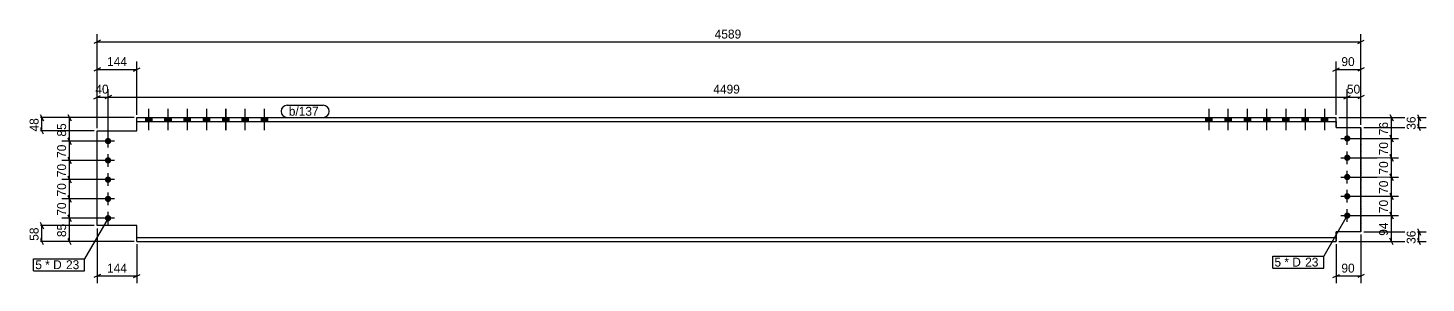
# Model space of a CAD drawing. Header units: millimetres. Extents: x 32 to 15134, y 32 to 958.
# Drawn here: x 10057 to 15134, y 32 to 958 of the extents above; entities that cross this region are included whole.
import ezdxf

# ---------------------------------------------------------------- set-up
doc = ezdxf.new("R2010")
doc.units = ezdxf.units.MM
doc.linetypes.add('DXK_LINE_DOT4', pattern=[0.9408, 0.4704, -0.4704])
doc.styles.add('Comic Sans MS', font='COMIC.TTF', dxfattribs={"height": 0.2})

msp = doc.modelspace()

# ---------------------------------------------------------------- hatches: boundary and pattern name
at = {"linetype": 'Continuous'}
for points in [[(10483.8, 618), (10506.8, 618), (10506.8, 632.6), (10483.8, 632.6)], [(10483.9, 618), (10506.9, 618), (10506.9, 632.6), (10483.9, 632.6)], [(10553.8, 618), (10576.8, 618), (10576.8, 632.6), (10553.8, 632.6)], [(10553.9, 618), (10576.9, 618), (10576.9, 632.6), (10553.9, 632.6)], [(10623.8, 618), (10646.8, 618), (10646.8, 632.6), (10623.8, 632.6)], [(10623.9, 618), (10646.9, 618), (10646.9, 632.6), (10623.9, 632.6)], [(10693.8, 618), (10716.8, 618), (10716.8, 632.6), (10693.8, 632.6)], [(10693.9, 618), (10716.9, 618), (10716.9, 632.6), (10693.9, 632.6)], [(10763.8, 618), (10786.8, 618), (10786.8, 632.6), (10763.8, 632.6)], [(10763.9, 618), (10786.9, 618), (10786.9, 632.6), (10763.9, 632.6)], [(10833.8, 618), (10856.8, 618), (10856.8, 632.6), (10833.8, 632.6)], [(10833.9, 618), (10856.9, 618), (10856.9, 632.6), (10833.9, 632.6)], [(10903.8, 618), (10926.8, 618), (10926.8, 632.6), (10903.8, 632.6)], [(10903.9, 618), (10926.9, 618), (10926.9, 632.6), (10903.9, 632.6)], [(14356.2, 632.6), (14333.2, 632.6), (14333.2, 618), (14356.2, 618)], [(14356.2, 632.6), (14333.2, 632.6), (14333.2, 618), (14356.2, 618)], [(14426.2, 632.6), (14403.2, 632.6), (14403.2, 618), (14426.2, 618)], [(14426.2, 632.6), (14403.2, 632.6), (14403.2, 618), (14426.2, 618)], [(14496.2, 632.6), (14473.2, 632.6), (14473.2, 618), (14496.2, 618)], [(14496.2, 632.6), (14473.2, 632.6), (14473.2, 618), (14496.2, 618)], [(14566.2, 632.6), (14543.2, 632.6), (14543.2, 618), (14566.2, 618)], [(14566.2, 632.6), (14543.2, 632.6), (14543.2, 618), (14566.2, 618)], [(14636.2, 632.6), (14613.2, 632.6), (14613.2, 618), (14636.2, 618)], [(14636.2, 632.6), (14613.2, 632.6), (14613.2, 618), (14636.2, 618)], [(14706.2, 632.6), (14683.2, 632.6), (14683.2, 618), (14706.2, 618)], [(14706.2, 632.6), (14683.2, 632.6), (14683.2, 618), (14706.2, 618)], [(14776.2, 632.6), (14753.2, 632.6), (14753.2, 618), (14776.2, 618)], [(14776.2, 632.6), (14753.2, 632.6), (14753.2, 618), (14776.2, 618)], [(10336.8, 547.6, -1), (10359.8, 547.6, -1)], [(14836.2, 557, -1), (14859.2, 557, -1)], [(10336.8, 477.6, -1), (10359.8, 477.6, -1)], [(14836.2, 487, -1), (14859.2, 487, -1)], [(10336.8, 407.6, -1), (10359.8, 407.6, -1)], [(14836.2, 417, -1), (14859.2, 417, -1)], [(14836.2, 347, -1), (14859.2, 347, -1)], [(10336.8, 337.6, -1), (10359.8, 337.6, -1)], [(10336.8, 267.6, -1), (10359.8, 267.6, -1)], [(14836.2, 277, -1), (14859.2, 277, -1)]]:
    msp.add_hatch(color=3, dxfattribs=at).paths.add_polyline_path(points)

# ---------------------------------------------------------------- linework, layer by layer
at = {"color": 8, "linetype": 'Continuous'}
for p, q in [((10320.3, 913.6), (10296.3, 901.6)), ((10308.3, 907.6), (14897.7, 907.6)), ((14885.7, 901.6), (14909.7, 913.6)), ((10320.3, 813.6), (10296.3, 801.6)), ((10440.6, 801.6), (10464.6, 813.6)), ((10452.6, 642.6), (10452.6, 836)), ((14795.4, 801.6), (14819.4, 813.6)), ((14807.4, 642.6), (14807.4, 836)), ((14909.7, 813.6), (14885.7, 801.6)), ((10308.3, 807.6), (10452.6, 807.6)), ((14807.4, 807.6), (14897.7, 807.6)), ((10296.3, 701.6), (10320.3, 713.6)), ((10308.3, 594.6), (10308.3, 736)), ((10360.3, 713.6), (10336.3, 701.6)), ((10348.3, 557.6), (10348.3, 736)), ((14835.7, 701.6), (14859.7, 713.6)), ((14847.7, 567), (14847.7, 736)), ((14909.7, 713.6), (14885.7, 701.6)), ((14897.7, 607), (14897.7, 736)), ((10308.3, 707.6), (10348.3, 707.6)), ((14847.7, 707.6), (14897.7, 707.6)), ((10102.3, 644.6), (10114.3, 620.6)), ((10108.3, 584.6), (10108.3, 632.6)), ((10442.6, 632.6), (10179.9, 632.6)), ((10202.3, 644.6), (10214.3, 620.6)), ((10208.3, 547.6), (10208.3, 632.6)), ((14817.4, 632.6), (15033.9, 632.6)), ((15002.3, 644.6), (15014.3, 620.6)), ((15008.3, 557), (15008.3, 632.6)), ((15102.3, 644.6), (15114.3, 620.6)), ((15108.3, 597), (15108.3, 632.6)), ((10114.3, 572.6), (10102.3, 596.6)), ((10214.3, 535.6), (10202.3, 559.6)), ((15014.3, 545), (15002.3, 569)), ((15114.3, 585), (15102.3, 609)), ((10338.3, 547.6), (10179.9, 547.6)), ((14857.7, 557), (15033.9, 557)), ((10338.3, 477.6), (10179.9, 477.6)), ((10214.3, 465.6), (10202.3, 489.6)), ((14857.7, 487), (15033.9, 487)), ((15014.3, 475), (15002.3, 499)), ((10338.3, 407.6), (10179.9, 407.6)), ((10214.3, 395.6), (10202.3, 419.6)), ((14857.7, 417), (15033.9, 417)), ((15014.3, 405), (15002.3, 429)), ((15014.3, 335), (15002.3, 359)), ((10338.3, 337.6), (10179.9, 337.6)), ((10214.3, 325.6), (10202.3, 349.6)), ((14857.7, 347), (15033.9, 347)), ((10338.3, 267.6), (10179.9, 267.6)), ((10214.3, 255.6), (10202.3, 279.6)), ((14857.7, 277), (15033.9, 277)), ((15014.3, 265), (15002.3, 289)), ((10102.3, 252.6), (10114.3, 228.6)), ((10108.3, 182.6), (10108.3, 240.6)), ((10308.3, 230.6), (10308.3, 32)), ((14897.7, 208.2), (14897.7, 32)), ((15102.3, 230.2), (15114.3, 206.2)), ((15108.3, 182.6), (15108.3, 218.2)), ((10114.3, 170.6), (10102.3, 194.6)), ((10442.6, 182.6), (10179.9, 182.6)), ((10214.3, 170.6), (10202.3, 194.6)), ((10452.6, 172.6), (10452.6, 32)), ((14807.4, 172.6), (14807.4, 32)), ((14817.4, 182.6), (15033.9, 182.6)), ((15014.3, 170.6), (15002.3, 194.6)), ((15114.3, 170.6), (15102.3, 194.6)), ((10320.3, 63.6), (10296.3, 51.6)), ((10308.3, 57.6), (10452.6, 57.6)), ((10440.6, 51.6), (10464.6, 63.6)), ((14795.4, 51.6), (14819.4, 63.6)), ((14807.4, 57.6), (14897.7, 57.6)), ((14909.7, 63.6), (14885.7, 51.6))]:
    msp.add_line(p, q, dxfattribs=at)
at = {"color": 3, "linetype": 'Continuous'}
for p, q in [((10495.3, 664.8), (10495.3, 586.6)), ((10495.4, 664.8), (10495.4, 586.6)), ((10565.3, 664.8), (10565.3, 586.6)), ((10565.4, 664.8), (10565.4, 586.6)), ((10635.3, 664.8), (10635.3, 586.6)), ((10635.4, 664.8), (10635.4, 586.6)), ((10705.3, 664.8), (10705.3, 586.6)), ((10705.4, 664.8), (10705.4, 586.6)), ((10775.3, 664.8), (10775.3, 586.6)), ((10775.4, 664.8), (10775.4, 586.6)), ((10845.3, 664.8), (10845.3, 586.6)), ((10845.4, 664.8), (10845.4, 586.6)), ((10915.3, 664.8), (10915.3, 586.6)), ((10915.4, 664.8), (10915.4, 586.6)), ((14344.7, 664.8), (14344.7, 586.6)), ((14344.7, 664.8), (14344.7, 586.6)), ((14414.7, 664.8), (14414.7, 586.6)), ((14414.7, 664.8), (14414.7, 586.6)), ((14484.7, 664.8), (14484.7, 586.6)), ((14484.7, 664.8), (14484.7, 586.6)), ((14554.7, 664.8), (14554.7, 586.6)), ((14554.7, 664.8), (14554.7, 586.6)), ((14624.7, 664.8), (14624.7, 586.6)), ((14624.7, 664.8), (14624.7, 586.6)), ((14694.7, 664.8), (14694.7, 586.6)), ((14694.7, 664.8), (14694.7, 586.6)), ((14764.7, 664.8), (14764.7, 586.6)), ((14764.7, 664.8), (14764.7, 586.6)), ((10483.8, 632.6), (10483.8, 618)), ((10483.9, 632.6), (10483.9, 618)), ((10506.8, 632.6), (10506.8, 618)), ((10506.9, 632.6), (10506.9, 618)), ((10553.8, 632.6), (10553.8, 618)), ((10553.9, 632.6), (10553.9, 618)), ((10576.8, 632.6), (10576.8, 618)), ((10576.9, 632.6), (10576.9, 618)), ((10623.8, 632.6), (10623.8, 618)), ((10623.9, 632.6), (10623.9, 618)), ((10646.8, 632.6), (10646.8, 618)), ((10646.9, 632.6), (10646.9, 618)), ((10693.8, 632.6), (10693.8, 618)), ((10693.9, 632.6), (10693.9, 618)), ((10716.8, 632.6), (10716.8, 618)), ((10716.9, 632.6), (10716.9, 618)), ((10763.8, 632.6), (10763.8, 618)), ((10763.9, 632.6), (10763.9, 618)), ((10786.8, 632.6), (10786.8, 618)), ((10786.9, 632.6), (10786.9, 618)), ((10833.8, 632.6), (10833.8, 618)), ((10833.9, 632.6), (10833.9, 618)), ((10856.8, 632.6), (10856.8, 618)), ((10856.9, 632.6), (10856.9, 618)), ((10903.8, 632.6), (10903.8, 618)), ((10903.9, 632.6), (10903.9, 618)), ((10926.8, 632.6), (10926.8, 618)), ((10926.9, 632.6), (10926.9, 618)), ((14333.2, 632.6), (14333.2, 618)), ((14333.2, 632.6), (14333.2, 618)), ((14356.2, 632.6), (14356.2, 618)), ((14356.2, 632.6), (14356.2, 618)), ((14403.2, 632.6), (14403.2, 618)), ((14403.2, 632.6), (14403.2, 618)), ((14426.2, 632.6), (14426.2, 618)), ((14426.2, 632.6), (14426.2, 618)), ((14473.2, 632.6), (14473.2, 618)), ((14473.2, 632.6), (14473.2, 618)), ((14496.2, 632.6), (14496.2, 618)), ((14496.2, 632.6), (14496.2, 618)), ((14543.2, 632.6), (14543.2, 618)), ((14543.2, 632.6), (14543.2, 618)), ((14566.2, 632.6), (14566.2, 618)), ((14566.2, 632.6), (14566.2, 618)), ((14613.2, 632.6), (14613.2, 618)), ((14613.2, 632.6), (14613.2, 618)), ((14636.2, 632.6), (14636.2, 618)), ((14636.2, 632.6), (14636.2, 618)), ((14683.2, 632.6), (14683.2, 618)), ((14683.2, 632.6), (14683.2, 618)), ((14706.2, 632.6), (14706.2, 618)), ((14706.2, 632.6), (14706.2, 618)), ((14753.2, 632.6), (14753.2, 618)), ((14753.2, 632.6), (14753.2, 618)), ((14776.2, 632.6), (14776.2, 618)), ((14776.2, 632.6), (14776.2, 618)), ((10348.3, 524.6), (10348.3, 570.6)), ((14847.7, 534), (14847.7, 580)), ((10371.3, 547.6), (10325.3, 547.6)), ((14824.7, 557), (14870.7, 557)), ((14847.7, 464), (14847.7, 510)), ((10371.3, 477.6), (10325.3, 477.6)), ((10348.3, 454.6), (10348.3, 500.6)), ((14824.7, 487), (14870.7, 487)), ((10371.3, 407.6), (10325.3, 407.6)), ((10348.3, 384.6), (10348.3, 430.6)), ((14824.7, 417), (14870.7, 417)), ((14847.7, 394), (14847.7, 440)), ((10348.3, 314.6), (10348.3, 360.6)), ((14847.7, 324), (14847.7, 370)), ((10371.3, 337.6), (10325.3, 337.6)), ((14824.7, 347), (14870.7, 347)), ((10371.3, 267.6), (10325.3, 267.6)), ((10348.3, 244.6), (10348.3, 290.6)), ((14824.7, 277), (14870.7, 277)), ((14847.7, 254), (14847.7, 300))]:
    msp.add_line(p, q, dxfattribs=at)
at = {"color": 7, "linetype": 'Continuous'}
for p, q in [((10452.6, 618), (10452.6, 632.6)), ((10452.6, 632.6), (14807.4, 632.6)), ((10452.6, 584.6), (10452.6, 618)), ((14807.4, 618), (10452.6, 618)), ((14807.4, 618), (14807.4, 632.6)), ((14807.4, 597), (14807.4, 618)), ((14807.4, 618), (14807.4, 618)), ((10308.3, 240.6), (10308.3, 584.6)), ((10308.3, 584.6), (10452.6, 584.6)), ((14807.4, 597), (14897.7, 597)), ((14897.7, 218.2), (14897.7, 597)), ((10452.6, 240.6), (10308.3, 240.6)), ((10452.6, 197.2), (10452.6, 240.6)), ((14807.4, 197.2), (14807.4, 218.2)), ((14897.7, 218.2), (14807.4, 218.2)), ((10452.6, 182.6), (10452.6, 197.2)), ((10452.6, 197.2), (14807.4, 197.2)), ((10452.6, 182.6), (14807.4, 182.6)), ((14807.4, 182.6), (14807.4, 197.2)), ((14807.4, 182.6), (14807.4, 182.6))]:
    msp.add_line(p, q, dxfattribs=at)
at = {"color": 7, "linetype": 'DXK_LINE_DOT4'}
for p, q in [((10452.6, 618), (10452.6, 632.6)), ((10452.6, 584.6), (10452.6, 618)), ((14807.4, 618), (14807.4, 632.6)), ((14807.4, 618), (14807.4, 597)), ((14807.4, 618), (14807.4, 618)), ((14807.4, 618), (14807.4, 618)), ((14807.4, 618), (14807.4, 618)), ((10308.3, 240.6), (10308.3, 584.6)), ((14897.7, 597), (14897.7, 218.2)), ((10452.6, 197.2), (10452.6, 240.6)), ((14807.4, 218.2), (14807.4, 197.2)), ((10452.6, 182.6), (10452.6, 197.2)), ((14807.4, 197.2), (14807.4, 197.2)), ((14807.4, 197.2), (14807.4, 182.6)), ((14807.4, 182.6), (14807.4, 182.6))]:
    msp.add_line(p, q, dxfattribs=at)

# ---------------------------------------------------------------- wipeouts: each hides what was drawn before it
at = {"color": 0}
for points in [[(10110.2, 82.4), (10110.2, 114.4), (10084.1, 114.4), (10084.1, 82.4)], [(14609.6, 91.8), (14609.6, 123.8), (14583.5, 123.8), (14583.5, 91.8)]]:
    msp.add_wipeout(points, dxfattribs=at)

# ---------------------------------------------------------------- next in the draw order: wipeouts: each hides what was drawn before it
for points in [[(12661.5, 913.6), (12661.5, 958.4), (12544.5, 958.4), (12544.5, 913.6)], [(10422.5, 813.6), (10422.5, 858.4), (10338.3, 858.4), (10338.3, 813.6)], [(10360.7, 713.6), (10360.7, 758.4), (10295.8, 758.4), (10295.8, 713.6)], [(14905.2, 713.6), (14905.2, 758.4), (14840.2, 758.4), (14840.2, 713.6)], [(11123.1, 639.6), (11123.1, 671.6), (11004.6, 671.6), (11004.6, 639.6)], [(10202.3, 622.6), (10157.5, 622.6), (10157.5, 557.6), (10202.3, 557.6)], [(15002.3, 627.3), (14957.5, 627.3), (14957.5, 562.3), (15002.3, 562.3)], [(10110.2, 82.4), (10110.2, 114.4), (10084.1, 114.4), (10084.1, 82.4)], [(10422.5, 63.6), (10422.5, 108.4), (10338.3, 108.4), (10338.3, 63.6)], [(14609.6, 91.8), (14609.6, 123.8), (14583.5, 123.8), (14583.5, 91.8)], [(14885, 63.6), (14885, 108.4), (14820.1, 108.4), (14820.1, 63.6)]]:
    msp.add_wipeout(points, dxfattribs=at)

# ---------------------------------------------------------------- next in the draw order: linework, layer by layer
at = {"color": 8, "linetype": 'Continuous'}
for p, q in [((10308.3, 594.6), (10308.3, 936)), ((10308.3, 594.6), (10308.3, 836)), ((14897.7, 607), (14897.7, 836)), ((10360.3, 713.6), (10336.3, 701.6)), ((10348.3, 557.6), (10348.3, 736)), ((14835.7, 701.6), (14859.7, 713.6)), ((14847.7, 567), (14847.7, 736)), ((10348.3, 707.6), (14847.7, 707.6)), ((10442.6, 632.6), (10079.9, 632.6)), ((14817.4, 632.6), (15133.9, 632.6)), ((10298.3, 584.6), (10079.9, 584.6)), ((10202.3, 559.6), (10214.3, 535.6)), ((14907.7, 597), (15133.9, 597)), ((15002.3, 569), (15014.3, 545)), ((10338.3, 547.6), (10179.9, 547.6)), ((10208.3, 477.6), (10208.3, 547.6)), ((14857.7, 557), (15033.9, 557)), ((15008.3, 487), (15008.3, 557))]:
    msp.add_line(p, q, dxfattribs=at)
at = {"color": 7, "linetype": 'Continuous'}
for p, q in [((10078.1, 76.4), (10078.1, 120.4)), ((14577.5, 85.8), (14577.5, 129.8))]:
    msp.add_line(p, q, dxfattribs=at)

# ---------------------------------------------------------------- next in the draw order: texts
at = {"color": 3, "style": 'Comic Sans MS'}
for s, p in [('4589', (12550.9, 920)), ('144', (10344.7, 820)), ('40', (10302.2, 720)), ('50', (14846.6, 720)), ('144', (10344.7, 70)), ('90', (14826.5, 70))]:
    msp.add_text(s, height=32.38, dxfattribs=at).set_placement(p)
for s, p in [('85', (10195.9, 564)), ('76', (14995.9, 568.7))]:
    msp.add_text(s, height=32.38, rotation=90.0002, dxfattribs=at).set_placement(p)

# ---------------------------------------------------------------- next in the draw order: wipeouts: each hides what was drawn before it
at = {"color": 0}
for points in [[(11123.1, 639.6), (11123.1, 671.6), (11004.6, 671.6), (11004.6, 639.6)], [(10186, 82.4), (10186, 114.4), (10119.8, 114.4), (10119.8, 82.4)], [(14685.4, 91.8), (14685.4, 123.8), (14619.2, 123.8), (14619.2, 91.8)]]:
    msp.add_wipeout(points, dxfattribs=at)

# ---------------------------------------------------------------- next in the draw order: linework, layer by layer
at = {"color": 7, "linetype": 'Continuous'}
for p, q in [((10998.6, 677.6), (11129.1, 677.6)), ((10998.6, 633.6), (11129.1, 633.6))]:
    msp.add_line(p, q, dxfattribs=at)
for centre, start, end in [((10998.6, 655.6), 90, 270), ((11129.1, 655.6), 270, 90)]:
    msp.add_arc(centre, 22, start, end, dxfattribs=at)

# ---------------------------------------------------------------- next in the draw order: texts
at = {"color": 3, "style": 'Comic Sans MS'}
msp.add_text('b/137', height=32.38, dxfattribs=at).set_placement((11004.6, 639.6))

# ---------------------------------------------------------------- next in the draw order: wipeouts: each hides what was drawn before it
at = {"color": 0}
for points in [[(14885, 813.6), (14885, 858.4), (14820.1, 858.4), (14820.1, 813.6)], [(12656.5, 713.6), (12656.5, 758.4), (12539.5, 758.4), (12539.5, 713.6)], [(10102.3, 641.1), (10057.5, 641.1), (10057.5, 576.1), (10102.3, 576.1)], [(15102.3, 647.3), (15057.5, 647.3), (15057.5, 582.3), (15102.3, 582.3)], [(10202.3, 545.1), (10157.5, 545.1), (10157.5, 480.1), (10202.3, 480.1)], [(15002.3, 554.5), (14957.5, 554.5), (14957.5, 489.5), (15002.3, 489.5)], [(10186, 82.4), (10186, 114.4), (10119.8, 114.4), (10119.8, 82.4)], [(14685.4, 91.8), (14685.4, 123.8), (14619.2, 123.8), (14619.2, 91.8)]]:
    msp.add_wipeout(points, dxfattribs=at)

# ---------------------------------------------------------------- next in the draw order: linework, layer by layer
at = {"color": 8, "linetype": 'Continuous'}
for p, q in [((14897.7, 607), (14897.7, 936)), ((10338.3, 477.6), (10179.9, 477.6)), ((10202.3, 489.6), (10214.3, 465.6)), ((10208.3, 407.6), (10208.3, 477.6)), ((14857.7, 487), (15033.9, 487)), ((15002.3, 499), (15014.3, 475)), ((15008.3, 417), (15008.3, 487))]:
    msp.add_line(p, q, dxfattribs=at)

# ---------------------------------------------------------------- next in the draw order: texts
at = {"color": 3, "style": 'Comic Sans MS'}
for s, height, p in [('90', 32.38, (14826.5, 820)), ('4499', 32.38, (12545.9, 720)), ('5', 32.4, (10084.1, 82.4)), ('5', 32.4, (14583.5, 91.8))]:
    msp.add_text(s, height=height, dxfattribs=at).set_placement(p)
for s, p in [('48', (10095.9, 582.5)), ('36', (15095.9, 588.7)), ('70', (10195.9, 486.5)), ('70', (14995.9, 495.9))]:
    msp.add_text(s, height=32.38, rotation=90.0002, dxfattribs=at).set_placement(p)

# ---------------------------------------------------------------- next in the draw order: wipeouts: each hides what was drawn before it
at = {"color": 0}
for points in [[(10247.7, 82.4), (10247.7, 114.4), (10195.6, 114.4), (10195.6, 82.4)], [(14747.1, 91.8), (14747.1, 123.8), (14695, 123.8), (14695, 91.8)]]:
    msp.add_wipeout(points, dxfattribs=at)

# ---------------------------------------------------------------- next in the draw order: wipeouts: each hides what was drawn before it
for points in [[(10202.3, 475.1), (10157.5, 475.1), (10157.5, 410.1), (10202.3, 410.1)], [(15002.3, 484.5), (14957.5, 484.5), (14957.5, 419.5), (15002.3, 419.5)], [(10247.7, 82.4), (10247.7, 114.4), (10195.6, 114.4), (10195.6, 82.4)], [(14747.1, 91.8), (14747.1, 123.8), (14695, 123.8), (14695, 91.8)]]:
    msp.add_wipeout(points, dxfattribs=at)

# ---------------------------------------------------------------- next in the draw order: linework, layer by layer
at = {"color": 8, "linetype": 'Continuous'}
for p, q in [((10338.3, 407.6), (10179.9, 407.6)), ((10202.3, 419.6), (10214.3, 395.6)), ((10208.3, 337.6), (10208.3, 407.6)), ((14857.7, 417), (15033.9, 417)), ((15002.3, 429), (15014.3, 405)), ((15008.3, 347), (15008.3, 417))]:
    msp.add_line(p, q, dxfattribs=at)
at = {"color": 7, "linetype": 'Continuous'}
for p, q in [((10348.3, 267.6), (10263.3, 120.4)), ((14847.7, 277), (14762.7, 129.8)), ((10078.1, 120.4), (10263.3, 120.4)), ((10263.3, 76.4), (10263.3, 120.4)), ((14577.5, 129.8), (14762.7, 129.8)), ((14762.7, 85.8), (14762.7, 129.8)), ((10078.1, 76.4), (10263.3, 76.4)), ((14577.5, 85.8), (14762.7, 85.8))]:
    msp.add_line(p, q, dxfattribs=at)

# ---------------------------------------------------------------- next in the draw order: texts
at = {"color": 3, "style": 'Comic Sans MS'}
for p in [(10195.9, 416.5), (14995.9, 425.9)]:
    msp.add_text('70', height=32.38, rotation=90.0002, dxfattribs=at).set_placement(p)
for s, p in [('* D', (10119.8, 82.4)), ('23', (10195.6, 82.4)), ('* D', (14619.2, 91.8)), ('23', (14695, 91.8))]:
    msp.add_text(s, height=32.38, dxfattribs=at).set_placement(p)

# ---------------------------------------------------------------- next in the draw order: wipeouts: each hides what was drawn before it
at = {"color": 0}
for points in [[(15002.3, 414.5), (14957.5, 414.5), (14957.5, 349.5), (15002.3, 349.5)], [(10202.3, 405.1), (10157.5, 405.1), (10157.5, 340.1), (10202.3, 340.1)]]:
    msp.add_wipeout(points, dxfattribs=at)

# ---------------------------------------------------------------- next in the draw order: linework, layer by layer
at = {"color": 8, "linetype": 'Continuous'}
for p, q in [((15002.3, 359), (15014.3, 335)), ((10338.3, 337.6), (10179.9, 337.6)), ((10202.3, 349.6), (10214.3, 325.6)), ((10208.3, 267.6), (10208.3, 337.6)), ((14857.7, 347), (15033.9, 347)), ((15008.3, 277), (15008.3, 347))]:
    msp.add_line(p, q, dxfattribs=at)

# ---------------------------------------------------------------- next in the draw order: texts
at = {"color": 3, "style": 'Comic Sans MS'}
for p in [(10195.9, 346.5), (14995.9, 355.9)]:
    msp.add_text('70', height=32.38, rotation=90.0002, dxfattribs=at).set_placement(p)

# ---------------------------------------------------------------- next in the draw order: wipeouts: each hides what was drawn before it
at = {"color": 0}
for points in [[(10202.3, 335.1), (10157.5, 335.1), (10157.5, 270.1), (10202.3, 270.1)], [(15002.3, 344.5), (14957.5, 344.5), (14957.5, 279.5), (15002.3, 279.5)]]:
    msp.add_wipeout(points, dxfattribs=at)

# ---------------------------------------------------------------- next in the draw order: linework, layer by layer
at = {"color": 8, "linetype": 'Continuous'}
for p, q in [((10338.3, 267.6), (10179.9, 267.6)), ((10202.3, 279.6), (10214.3, 255.6)), ((10208.3, 182.6), (10208.3, 267.6)), ((14857.7, 277), (15033.9, 277)), ((15002.3, 289), (15014.3, 265)), ((15008.3, 182.6), (15008.3, 277))]:
    msp.add_line(p, q, dxfattribs=at)

# ---------------------------------------------------------------- next in the draw order: texts
at = {"color": 3, "style": 'Comic Sans MS'}
for p in [(10195.9, 276.5), (14995.9, 285.9)]:
    msp.add_text('70', height=32.38, rotation=90.0002, dxfattribs=at).set_placement(p)

# ---------------------------------------------------------------- next in the draw order: wipeouts: each hides what was drawn before it
at = {"color": 0}
for points in [[(10202.3, 257.6), (10157.5, 257.6), (10157.5, 192.6), (10202.3, 192.6)], [(15002.3, 262.3), (14957.5, 262.3), (14957.5, 197.3), (15002.3, 197.3)]]:
    msp.add_wipeout(points, dxfattribs=at)

# ---------------------------------------------------------------- next in the draw order: linework, layer by layer
at = {"color": 8, "linetype": 'Continuous'}
for p, q in [((10298.3, 240.6), (10079.9, 240.6)), ((14907.7, 218.2), (15133.9, 218.2)), ((10442.6, 182.6), (10079.9, 182.6)), ((14817.4, 182.6), (15133.9, 182.6))]:
    msp.add_line(p, q, dxfattribs=at)

# ---------------------------------------------------------------- next in the draw order: texts
at = {"color": 3, "style": 'Comic Sans MS'}
for s, p in [('85', (10195.9, 199)), ('94', (14995.9, 203.7))]:
    msp.add_text(s, height=32.38, rotation=90.0002, dxfattribs=at).set_placement(p)

# ---------------------------------------------------------------- next in the draw order: wipeouts: each hides what was drawn before it
at = {"color": 0}
for points in [[(10102.3, 244.1), (10057.5, 244.1), (10057.5, 179.1), (10102.3, 179.1)], [(15102.3, 232.9), (15057.5, 232.9), (15057.5, 167.9), (15102.3, 167.9)]]:
    msp.add_wipeout(points, dxfattribs=at)

# ---------------------------------------------------------------- next in the draw order: texts
at = {"color": 3, "style": 'Comic Sans MS'}
for s, p in [('58', (10095.9, 185.5)), ('36', (15095.9, 174.3))]:
    msp.add_text(s, height=32.38, rotation=90.0002, dxfattribs=at).set_placement(p)

doc.saveas('drawing.dxf')
